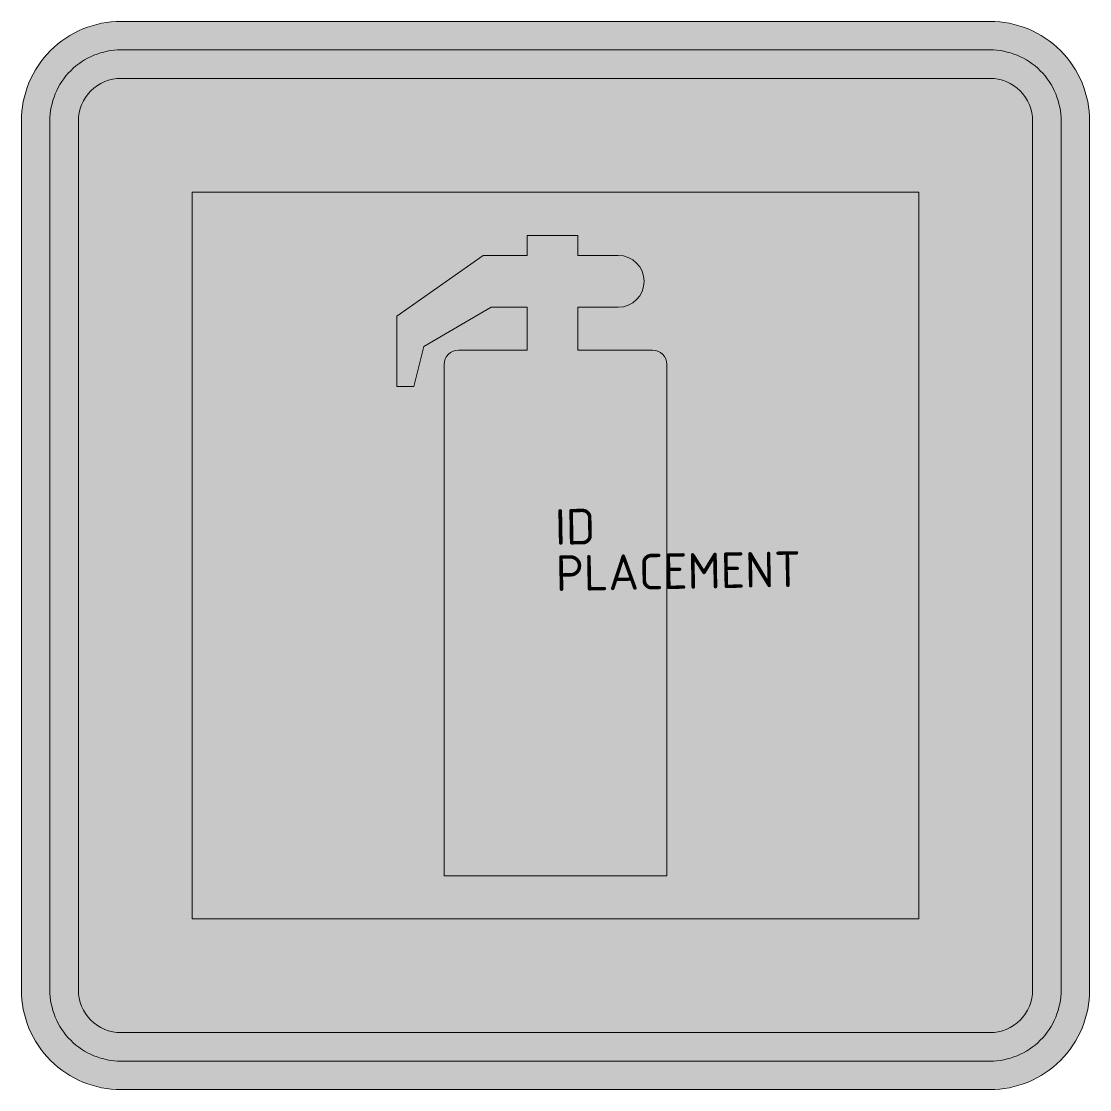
# Model space of a CAD drawing. Extents: x -3.75 to 3.75, y -3.75 to 3.75.
import ezdxf
from ezdxf.enums import TextEntityAlignment as Align

# ---------------------------------------------------------------- set-up
doc = ezdxf.new("R2010")
doc.units = 0
doc.styles.add('NLCS-ISO', font='NLCS-ISO.ttf', dxfattribs={"height": 0.25})

msp = doc.modelspace()

# ---------------------------------------------------------------- hatches: boundary and pattern name
at = {"true_color": 0x005b8c}
h = msp.add_hatch(color=146, dxfattribs=at)
h.dxf.hatch_style = 1
h.paths.add_polyline_path([(3.05, 3.75), (-3.05, 3.75, 0.414214), (-3.75, 3.05), (-3.75, 0), (-3.55, 0), (-3.55, 3.05, -0.414214), (-3.05, 3.55), (3.05, 3.55, -0.414214), (3.55, 3.05), (3.55, 0), (3.75, 0), (3.75, 3.05, 0.414214)])
at = {"true_color": 0xf1f0ea}
h = msp.add_hatch(color=7, dxfattribs=at)
h.dxf.hatch_style = 1
h.paths.add_polyline_path([(3.05, 3.55), (-3.05, 3.55, 0.414214), (-3.55, 3.05), (-3.55, 0), (-3.35, 0), (-3.35, 3.05, -0.414214), (-3.05, 3.35), (3.05, 3.35, -0.414214), (3.35, 3.05), (3.35, 0), (3.55, 0), (3.55, 3.05, 0.414214)])
at = {"true_color": 0x005b8c}
h = msp.add_hatch(color=146, dxfattribs=at)
h.dxf.hatch_style = 1
h.paths.add_polyline_path([(0, 3.35), (-3.05, 3.35, 0.414214), (-3.35, 3.05), (-3.35, -3.05, 0.414214), (-3.05, -3.35), (0, -3.35), (0, -2.55), (-2.55, -2.55), (-2.55, 2.55), (0, 2.55)])
h = msp.add_hatch(color=146, dxfattribs=at)
h.dxf.hatch_style = 1
h.paths.add_polyline_path([(3.35, 3.05, 0.414214), (3.05, 3.35), (0, 3.35), (0, 2.55), (2.55, 2.55), (2.55, -2.55), (0, -2.55), (0, -3.35), (3.05, -3.35, 0.414214), (3.35, -3.05)])
at = {"true_color": 0xf1f0ea}
h = msp.add_hatch(color=7, dxfattribs=at)
h.dxf.hatch_style = 1
h.paths.add_polyline_path([(-2.55, -2.55), (2.55, -2.55), (2.55, 2.55), (-2.55, 2.55)])
at = {"true_color": 0xbb1e10}
h = msp.add_hatch(color=22, dxfattribs=at)
h.dxf.hatch_style = 1
edge = h.paths.add_edge_path()
edge.add_line((0.4404, 2.1066), (0.1564, 2.1066))
edge.add_line((0.1564, 2.1066), (0.1564, 2.2472))
edge.add_line((0.1564, 2.2472), (-0.1978, 2.2472))
edge.add_line((-0.1978, 2.2472), (-0.1978, 2.1066))
edge.add_line((-0.1978, 2.1066), (-0.5083, 2.1066))
edge.add_line((-0.5083, 2.1066), (-1.1148, 1.6801))
edge.add_line((-1.1148, 1.6801), (-1.1148, 1.1856))
edge.add_line((-1.1148, 1.1856), (-0.9935, 1.1856))
edge.add_line((-0.9935, 1.1856), (-0.9255, 1.4668))
edge.add_line((-0.9255, 1.4668), (-0.4526, 1.7431))
edge.add_line((-0.4526, 1.7431), (-0.1978, 1.7431))
edge.add_line((-0.1978, 1.7431), (-0.1978, 1.4417))
edge.add_line((-0.1978, 1.4417), (-0.6812, 1.4417))
edge.add_arc((-0.6812, 1.3417), 0.1, 90, 180)
edge.add_line((-0.7812, 1.3417), (-0.7812, -2.25))
edge.add_line((-0.7812, -2.25), (0.7812, -2.25))
edge.add_line((0.7812, -2.25), (0.7812, 1.3417))
edge.add_arc((0.6812, 1.3417), 0.1, 0, 90)
edge.add_line((0.6812, 1.4417), (0.1564, 1.4417))
edge.add_line((0.1564, 1.4417), (0.1564, 1.7431))
edge.add_line((0.1564, 1.7431), (0.4404, 1.7431))
edge.add_arc((0.4404, 1.9249), 0.1818, 270, 450)
at = {"true_color": 0x005b8c}
h = msp.add_hatch(color=146, dxfattribs=at)
h.dxf.hatch_style = 1
h.paths.add_polyline_path([(-3.55, 0), (-3.75, 0), (-3.75, -3.05, 0.414214), (-3.05, -3.75), (3.05, -3.75, 0.414214), (3.75, -3.05), (3.75, 0), (3.55, 0), (3.55, -3.05, -0.414214), (3.05, -3.55), (-3.05, -3.55, -0.414214), (-3.55, -3.05)])
at = {"true_color": 0xf1f0ea}
h = msp.add_hatch(color=7, dxfattribs=at)
h.dxf.hatch_style = 1
h.paths.add_polyline_path([(-3.35, 0), (-3.55, 0), (-3.55, -3.05, 0.414214), (-3.05, -3.55), (3.05, -3.55, 0.414214), (3.55, -3.05), (3.55, 0), (3.35, 0), (3.35, -3.05, -0.414214), (3.05, -3.35), (-3.05, -3.35, -0.414214), (-3.35, -3.05)])

# ---------------------------------------------------------------- linework, layer by layer
at = {"color": 145, "lineweight": 0, "true_color": 0x377daf}
msp.add_lwpolyline([(-3.05, -3.75), (3.05, -3.75, 0.414214), (3.75, -3.05), (3.75, 3.05, 0.414214), (3.05, 3.75), (-3.05, 3.75, 0.414214), (-3.75, 3.05), (-3.75, -3.05, 0.414214)], format="xyb", close=True, dxfattribs=at)
at = {"color": 7, "lineweight": 0, "true_color": 0xf1f0ea}
for points in [[(-3.05, -3.55), (3.05, -3.55, 0.414214), (3.55, -3.05), (3.55, 3.05, 0.414214), (3.05, 3.55), (-3.05, 3.55, 0.414214), (-3.55, 3.05), (-3.55, -3.05, 0.414214)], [(-3.05, -3.35), (3.05, -3.35, 0.414214), (3.35, -3.05), (3.35, 3.05, 0.414214), (3.05, 3.35), (-3.05, 3.35, 0.414214), (-3.35, 3.05), (-3.35, -3.05, 0.414214)]]:
    msp.add_lwpolyline(points, format="xyb", close=True, dxfattribs=at)
msp.add_lwpolyline([(-2.55, -2.55), (2.55, -2.55), (2.55, 2.55), (-2.55, 2.55)], close=True, dxfattribs=at)
at = {"color": 22, "lineweight": 0, "true_color": 0xbb1e10}
msp.add_lwpolyline([(0.4404, 2.1066), (0.1564, 2.1066), (0.1564, 2.2472), (-0.1978, 2.2472), (-0.1978, 2.1066), (-0.5083, 2.1066), (-1.1148, 1.6801), (-1.1148, 1.1856), (-0.9935, 1.1856), (-0.9255, 1.4668), (-0.4526, 1.7431), (-0.1978, 1.7431), (-0.1978, 1.4417), (-0.6812, 1.4417, 0.414214), (-0.7812, 1.3417), (-0.7812, -2.25), (0.7812, -2.25), (0.7812, 1.3417, 0.414214), (0.6812, 1.4417), (0.1564, 1.4417), (0.1564, 1.7431), (0.4404, 1.7431, 1)], format="xyb", close=True, dxfattribs=at)

# ---------------------------------------------------------------- texts
at = {"style": 'NLCS-ISO'}
msp.add_attdef('ID', text='', height=0.25, rotation=1, dxfattribs=at).set_placement((0, 0), align=Align.BOTTOM_LEFT)
msp.add_attdef('PLACEMENT', text='', height=0.25, rotation=1, dxfattribs=at).set_placement((0, 0), align=Align.TOP_LEFT)

doc.saveas('drawing.dxf')
